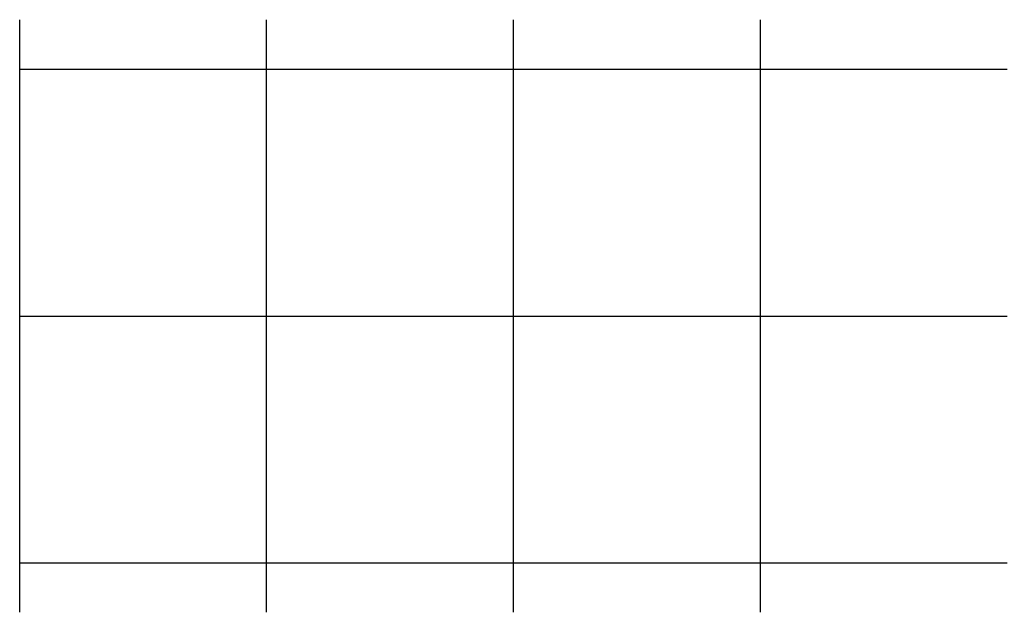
# Model space of a CAD drawing. Header units: metres. Extents: x 0 to 20, y -1 to 11.
import ezdxf

# ---------------------------------------------------------------- set-up
doc = ezdxf.new("R2010")
doc.units = ezdxf.units.M

msp = doc.modelspace()

# ---------------------------------------------------------------- linework, layer by layer
at = {"layer": 'Row'}
for p, q in [((0, 10), (20, 10)), ((0, 5), (20, 5)), ((0, 0), (20, 0))]:
    msp.add_line(p, q, dxfattribs=at)
at = {"layer": 'Tree'}
for p, q in [((0, -1), (0, 11)), ((5, -1), (5, 11)), ((10, -1), (10, 11)), ((15, -1), (15, 11))]:
    msp.add_line(p, q, dxfattribs=at)

doc.saveas('drawing.dxf')
